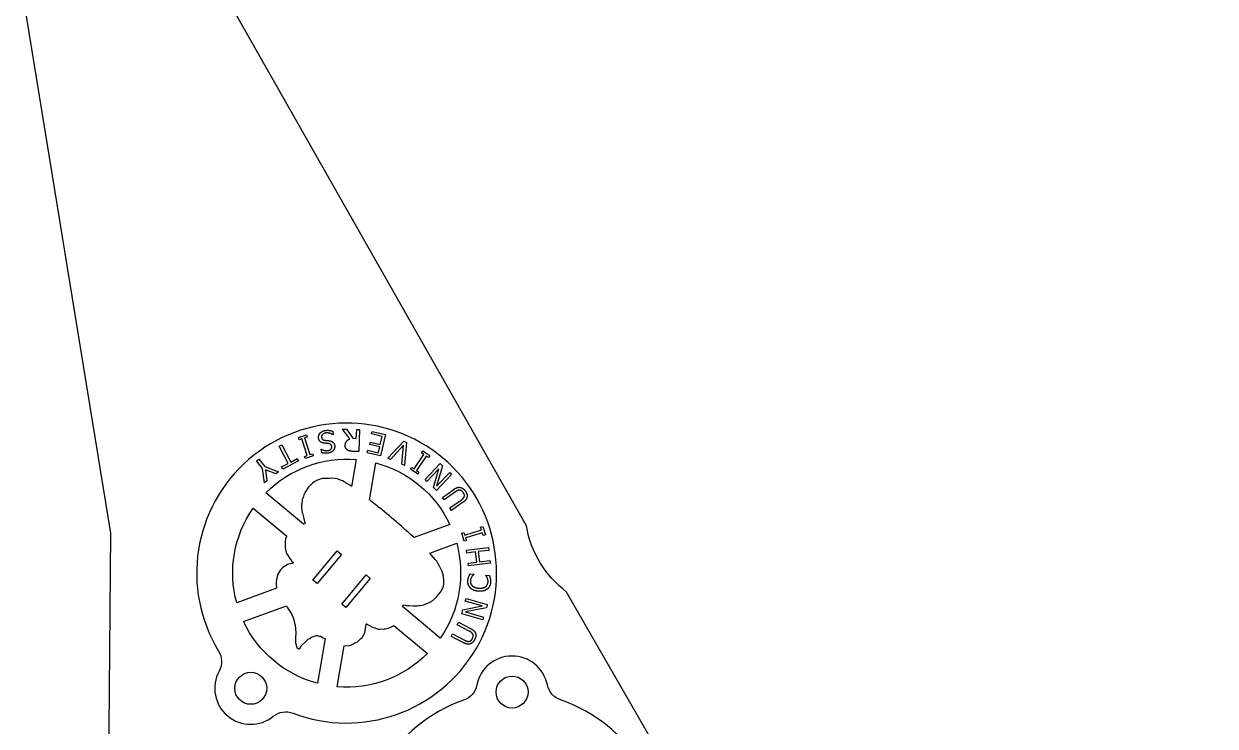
# Model space of a CAD drawing. Header units: millimetres. Extents: x 0 to 217, y 0 to 323.
# Drawn here: x 98.3 to 217.4, y 85.2 to 155.5 of the extents above; entities that cross this region are included whole.
import ezdxf

# ---------------------------------------------------------------- set-up
doc = ezdxf.new("R2010")
doc.units = ezdxf.units.MM
doc.layers.add('SCRAP_OUTLINE', color=8, linetype='Continuous')

msp = doc.modelspace()

# ---------------------------------------------------------------- linework, layer by layer
for points in [[(117.8, 90.74, 0.821365), (123.22, 86.22, -0.267689), (125.2, 86.54, 6.023346), (117.75, 92.74, -0.267689)], [(131.04, 109.22), (130.86, 109.34), (130.52, 109.55), (130.4, 109.63), (130.29, 109.68), (130.15, 109.77), (130.01, 109.82), (129.63, 109.96), (129.4, 110.01), (129.01, 110.04), (128.8, 110), (128.72, 109.99), (128.47, 110.01), (128.15, 110), (128.02, 109.97), (127.84, 109.92), (127.54, 109.82), (127.29, 109.66), (127.13, 109.54), (126.99, 109.41), (126.71, 109.11), (126.47, 108.75), (126.34, 108.49), (126.27, 108.36), (126.2, 108.11), (126.12, 107.91), (126.1, 107.77), (126.07, 107.53), (126.05, 107.29), (126.05, 107.1), (126.12, 106.56), (126.15, 106.53), (126.18, 106.46), (126.2, 106.28), (126.24, 106.13), (126.26, 105.98), (126.3, 105.86), (126.33, 105.72), (126.37, 105.59), (126.38, 105.52), (126.36, 105.48), (126.35, 105.47), (126.25, 105.44), (122.48, 108.58, -0.221398), (131.51, 111.9)], [(133.48, 111.56, -0.221398), (140.87, 105.4), (137.32, 104.1), (137.1, 104.27), (136.92, 104.43), (136.69, 104.66), (136.59, 104.74), (136.51, 104.83), (136.39, 104.91), (136.07, 105.21), (135.64, 105.57), (135.51, 105.7), (135.25, 105.92), (135.05, 106.06), (134.85, 106.26), (134.56, 106.48), (134.14, 106.84), (134.01, 106.97), (133.84, 107.06), (133.78, 107.1), (133.68, 107.23), (133.55, 107.3), (133.22, 107.58), (133.05, 107.7), (132.9, 107.84), (132.84, 107.88)], [(124.56, 104.24), (124.49, 104.13), (124.45, 103.96), (124.42, 103.72), (124.41, 103.64), (124.42, 103.52), (124.4, 103.39), (124.4, 103.28), (124.42, 103.06), (124.5, 102.61), (124.54, 102.5), (124.64, 102.37), (124.86, 102.02), (124.97, 101.88), (125.07, 101.72), (125.19, 101.59), (125.2, 101.57), (125.2, 101.55), (125.18, 101.53), (125.15, 101.51), (124.74, 101.44), (124.64, 101.39), (124.5, 101.3), (124.16, 101.1), (124.13, 101.07), (124.07, 100.99), (123.94, 100.86), (123.86, 100.76), (123.64, 100.37), (123.63, 100.32), (123.59, 100.19), (123.54, 99.9), (123.5, 99.56), (123.5, 99.33), (123.53, 99.1), (123.55, 99.03), (119.56, 97.56, -0.221398), (121.2, 107.05)], [(136.14, 97.2), (136.14, 97.23), (136.17, 97.3), (136.21, 97.33), (136.27, 97.35), (136.33, 97.36), (136.55, 97.31), (136.81, 97.31), (137.21, 97.28), (137.42, 97.28), (137.55, 97.26), (137.61, 97.26), (137.76, 97.29), (137.86, 97.29), (138.12, 97.35), (138.25, 97.38), (138.51, 97.47), (138.75, 97.58), (138.87, 97.65), (139.17, 97.82), (139.24, 97.87), (139.34, 97.98), (139.48, 98.09), (139.57, 98.19), (139.93, 98.63), (140.08, 98.87), (140.17, 99.05), (140.24, 99.23), (140.27, 99.47), (140.29, 99.72), (140.25, 100.24), (140.1, 100.69), (139.95, 101.03), (139.83, 101.25), (139.71, 101.46), (139.57, 101.73), (139.51, 101.8), (139.43, 101.88), (139.27, 102.07), (139.18, 102.15), (139.07, 102.31), (138.87, 102.54), (141.56, 103.53, -0.221398), (139.92, 94.04)], [(127.64, 89.52, -0.221398), (120.25, 95.69), (124.53, 97.26), (124.59, 97.13), (124.72, 96.97), (124.96, 96.56), (125.06, 96.42), (125.16, 96.18), (125.28, 95.87), (125.32, 95.72), (125.34, 95.55), (125.41, 95.35), (125.47, 94.58), (125.45, 94.08), (125.45, 93.93), (125.44, 93.71), (125.45, 93.57), (125.46, 93.47), (125.57, 93.11), (125.61, 93.05), (125.69, 92.99), (125.75, 92.97), (125.79, 92.96), (125.84, 92.97), (125.88, 93), (125.91, 93.03), (125.95, 93.1), (126.02, 93.28), (126.06, 93.35), (126.43, 93.68), (126.69, 93.93), (126.86, 94.01), (127.04, 94.13), (127.23, 94.2), (127.4, 94.27), (127.49, 94.29), (127.6, 94.29), (127.72, 94.28), (127.85, 94.25), (127.94, 94.23), (128.22, 94.08), (128.42, 94.01)], [(130.31, 93.26), (130.77, 93.29), (130.83, 93.29), (130.98, 93.34), (131.12, 93.41), (131.4, 93.56), (131.61, 93.65), (131.74, 93.76), (131.99, 94), (132.1, 94.09), (132.16, 94.17), (132.37, 94.61), (132.45, 94.96), (132.49, 95.22), (132.5, 95.4), (132.51, 95.45), (132.53, 95.46), (132.56, 95.47), (132.59, 95.45), (132.84, 95.31), (133.21, 95.12), (133.36, 95.08), (133.61, 94.97), (133.73, 94.95), (133.85, 94.94), (134.3, 94.96), (134.42, 94.97), (134.57, 95.02), (134.72, 95.04), (135.05, 95.17), (135.22, 95.26), (135.28, 95.31), (138.64, 92.51, -0.221398), (129.61, 89.18)], [(150.63, 89.36, 0.821365), (143.57, 89.34, -0.267689), (142.26, 87.83, 6.023346), (151.95, 87.86, -0.267689)]]:
    msp.add_lwpolyline(points, format="xyb", close=True)
for points in [[(129.16, 114.74), (129.21, 114.38), (129.19, 114.38)], [(130.89, 113.97), (130.15, 114.95), (130.53, 114.94), (131.19, 114.04), (131.52, 114.02), (131.56, 114.9), (131.85, 114.89), (131.76, 112.69), (131.2, 112.71)], [(128.06, 112.59), (128.01, 112.94), (128.03, 112.94)], [(141.43, 108.67), (140.3, 107.88), (140.13, 108.12), (141.26, 108.9)], [(142.16, 107.59), (141.03, 106.81), (140.87, 107.06), (142, 107.84)], [(142.92, 100.47), (143.27, 100.44), (143.27, 100.42)], [(144.47, 100.33), (144.47, 100.35), (144.82, 100.32)], [(142.82, 94.74), (141.6, 95.37), (141.74, 95.63), (142.95, 95)], [(142.22, 93.59), (141, 94.22), (141.14, 94.48), (142.35, 93.84)]]:
    msp.add_lwpolyline(points)
for points in [[(133.1, 114.72), (134.45, 114.41), (133.94, 112.26), (132.6, 112.58), (132.66, 112.83), (133.72, 112.58), (133.86, 113.17), (132.87, 113.4), (132.93, 113.65), (133.92, 113.42), (134.1, 114.22), (133.05, 114.47)], [(123.8, 113.24), (124.06, 113.38), (124.96, 111.65), (125.61, 111.99), (125.73, 111.76), (124.16, 110.95), (124.04, 111.18), (124.7, 111.52)], [(125.8, 113.88), (125.73, 114.1), (126.54, 114.36), (126.61, 114.15), (126.34, 114.06), (126.88, 112.39), (127.15, 112.48), (127.22, 112.27), (126.41, 112), (126.34, 112.22), (126.6, 112.3), (126.07, 113.97)], [(134.95, 111.92), (134.68, 112.04), (136.26, 113.75), (136.55, 113.62), (136.35, 111.3), (136.07, 111.43), (136.25, 113.35)], [(138.04, 112.57), (138.16, 112.76), (138.87, 112.29), (138.75, 112.1), (138.52, 112.25), (137.55, 110.8), (137.78, 110.64), (137.66, 110.45), (136.95, 110.93), (137.07, 111.11), (137.3, 110.96), (138.27, 112.42)], [(122.57, 109.76), (122.33, 109.57), (122.15, 110.99), (121.55, 111.76), (121.78, 111.94), (122.36, 111.2), (123.73, 110.67), (123.47, 110.47), (122.43, 110.88)], [(138.4, 109.9), (139.91, 111.5), (140.15, 111.27), (139.55, 109.23), (140.86, 110.6), (141.05, 110.41), (139.53, 108.82), (139.23, 109.11), (139.79, 110.98), (138.59, 109.72)], [(143.96, 105.13), (144.18, 105.19), (144.43, 104.38), (144.21, 104.31), (144.13, 104.58), (142.46, 104.06), (142.54, 103.8), (142.32, 103.73), (142.07, 104.55), (142.29, 104.61), (142.37, 104.34), (144.04, 104.86)], [(127.18, 99.85), (129.61, 102.77), (130.03, 102.42), (127.6, 99.5)], [(142.55, 102.84), (144.73, 103.11), (144.77, 102.82), (143.7, 102.69), (143.83, 101.68), (144.89, 101.82), (144.93, 101.53), (142.75, 101.26), (142.71, 101.55), (143.57, 101.65), (143.44, 102.66), (142.59, 102.55)], [(130.07, 97.45), (132.5, 100.37), (132.92, 100.02), (130.49, 97.1)], [(142.5, 98), (144.62, 97.4), (144.53, 97.08), (142.44, 96.66), (144.26, 96.15), (144.19, 95.88), (142.07, 96.48), (142.18, 96.88), (144.1, 97.26), (142.42, 97.73)]]:
    msp.add_lwpolyline(points, close=True)
for centre in [(120.96, 89.02), (147.1, 88.65)]:
    msp.add_circle(centre, 1.6)
for points in [[(127.75, 114.03), (127.73, 114.16), (127.8, 114.42), (127.88, 114.52)], [(127.88, 114.52), (127.97, 114.63), (128.22, 114.78), (128.42, 114.81)], [(128.48, 114.56), (128.24, 114.52), (128.02, 114.29), (128.05, 114.12)], [(128.42, 114.81), (128.66, 114.84), (129, 114.79), (129.16, 114.74)], [(129.19, 114.38), (129.03, 114.49), (128.65, 114.58), (128.48, 114.56)], [(128.27, 113.55), (128.03, 113.58), (127.78, 113.83), (127.75, 114.03)], [(128.05, 114.12), (128.07, 113.99), (128.22, 113.85), (128.37, 113.83)], [(128.73, 113.5), (128.64, 113.51), (128.36, 113.53), (128.27, 113.55)], [(128.37, 113.83), (128.47, 113.82), (128.65, 113.8), (128.77, 113.79)], [(129.07, 113.2), (129.05, 113.34), (128.88, 113.48), (128.73, 113.5)], [(129.36, 113.28), (129.4, 113.02), (129.04, 112.6), (128.73, 112.55)], [(128.77, 113.79), (128.89, 113.78), (129.08, 113.71), (129.16, 113.65)], [(129.16, 113.65), (129.24, 113.59), (129.34, 113.41), (129.36, 113.28)], [(130.41, 113.34), (130.42, 113.58), (130.68, 113.9), (130.89, 113.97)], [(130.64, 112.85), (130.53, 112.93), (130.4, 113.17), (130.41, 113.34)], [(128.03, 112.94), (128.14, 112.86), (128.49, 112.77), (128.67, 112.8)], [(128.73, 112.55), (128.54, 112.52), (128.21, 112.54), (128.06, 112.59)], [(128.67, 112.8), (128.87, 112.83), (129.09, 113.05), (129.07, 113.2)], [(131.2, 112.71), (131.01, 112.72), (130.75, 112.77), (130.64, 112.85)], [(141.26, 108.9), (141.45, 109.04), (141.77, 109.15), (141.93, 109.11)], [(141.84, 108.84), (141.74, 108.84), (141.55, 108.75), (141.43, 108.67)], [(142.22, 108.6), (142.15, 108.72), (141.95, 108.84), (141.84, 108.84)], [(141.93, 109.11), (142.07, 109.08), (142.31, 108.91), (142.43, 108.75)], [(142.31, 108.17), (142.35, 108.26), (142.31, 108.48), (142.22, 108.6)], [(142.43, 108.75), (142.54, 108.59), (142.62, 108.29), (142.6, 108.15)], [(142, 107.84), (142.12, 107.92), (142.27, 108.07), (142.31, 108.17)], [(142.6, 108.15), (142.57, 107.99), (142.36, 107.73), (142.16, 107.59)], [(142.68, 99.8), (142.69, 99.91), (142.74, 100.1), (142.77, 100.18)], [(142.77, 100.18), (142.8, 100.25), (142.87, 100.4), (142.92, 100.47)], [(143.07, 100.18), (143.01, 100.1), (142.94, 99.91), (142.93, 99.78)], [(143.27, 100.42), (143.23, 100.38), (143.12, 100.27), (143.07, 100.18)], [(144.62, 100.08), (144.58, 100.16), (144.5, 100.29), (144.47, 100.33)], [(144.82, 100.32), (144.84, 100.25), (144.9, 100.11), (144.92, 100.02)], [(142.93, 99.07), (142.79, 99.21), (142.66, 99.58), (142.68, 99.8)], [(142.93, 99.78), (142.92, 99.64), (143.02, 99.38), (143.12, 99.28)], [(143.74, 98.73), (143.47, 98.75), (143.07, 98.92), (142.93, 99.07)], [(143.12, 99.28), (143.22, 99.18), (143.56, 99.05), (143.77, 99.03)], [(144.61, 98.94), (144.46, 98.82), (144.02, 98.71), (143.74, 98.73)], [(143.77, 99.03), (143.99, 99.02), (144.33, 99.1), (144.45, 99.18)], [(144.45, 99.18), (144.56, 99.27), (144.69, 99.51), (144.7, 99.65)], [(144.95, 99.62), (144.94, 99.41), (144.76, 99.06), (144.61, 98.94)], [(144.7, 99.65), (144.71, 99.77), (144.66, 99.99), (144.62, 100.08)], [(144.92, 100.02), (144.94, 99.92), (144.96, 99.76), (144.95, 99.62)], [(143.17, 94.45), (143.12, 94.54), (142.96, 94.67), (142.82, 94.74)], [(142.95, 95), (143.16, 94.89), (143.41, 94.66), (143.45, 94.5)], [(143.14, 94), (143.2, 94.12), (143.22, 94.36), (143.17, 94.45)], [(143.45, 94.5), (143.49, 94.36), (143.45, 94.07), (143.36, 93.89)], [(142.91, 93.46), (142.76, 93.41), (142.43, 93.48), (142.22, 93.59)], [(142.35, 93.84), (142.49, 93.77), (142.69, 93.71), (142.79, 93.72)], [(142.79, 93.72), (142.9, 93.73), (143.07, 93.87), (143.14, 94)], [(143.36, 93.89), (143.27, 93.72), (143.05, 93.51), (142.91, 93.46)]]:
    msp.add_open_spline(points, degree=2)
at = {"layer": 'SCRAP_OUTLINE'}
msp.add_lwpolyline([(1.07, 169.8), (0.61, 140.29, -0.053702), (0.09, 88.43), (0, 0.76), (93.91, 0.76, -0.43419), (96.61, 1.04, 0.309828), (99.05, 1.46), (107.34, 1.38, 0.490744), (111.32, 1.32, 0.080829), (124.53, 1.08, 0.168269), (129.84, 1.54, 0.282301), (132.36, 0.84, -0.137039), (134.41, 0.67), (140.73, 0.92), (216.49, 1.1), (217.43, 5.16, -0.259831), (200.83, 14.81), (152.56, 98.65, -0.191719), (148.54, 105.26), (116.23, 162.17, -0.516446)], format="xyb", dxfattribs=at)
msp.add_lwpolyline([(94.01, 5.26), (51.9, 5.4), (48.26, 7.09), (34.38, 72.42), (34.75, 100.68), (38.21, 116.23), (43.68, 138.49), (49.12, 162.99, -0.309119), (53.91, 167.15), (94.45, 166.37, -0.281134), (97.77, 160.77), (106.94, 104.55), (106.63, 69.33), (97.91, 21.1, -0.088464)], format="xyb", close=True, dxfattribs=at)

doc.saveas('drawing.dxf')
